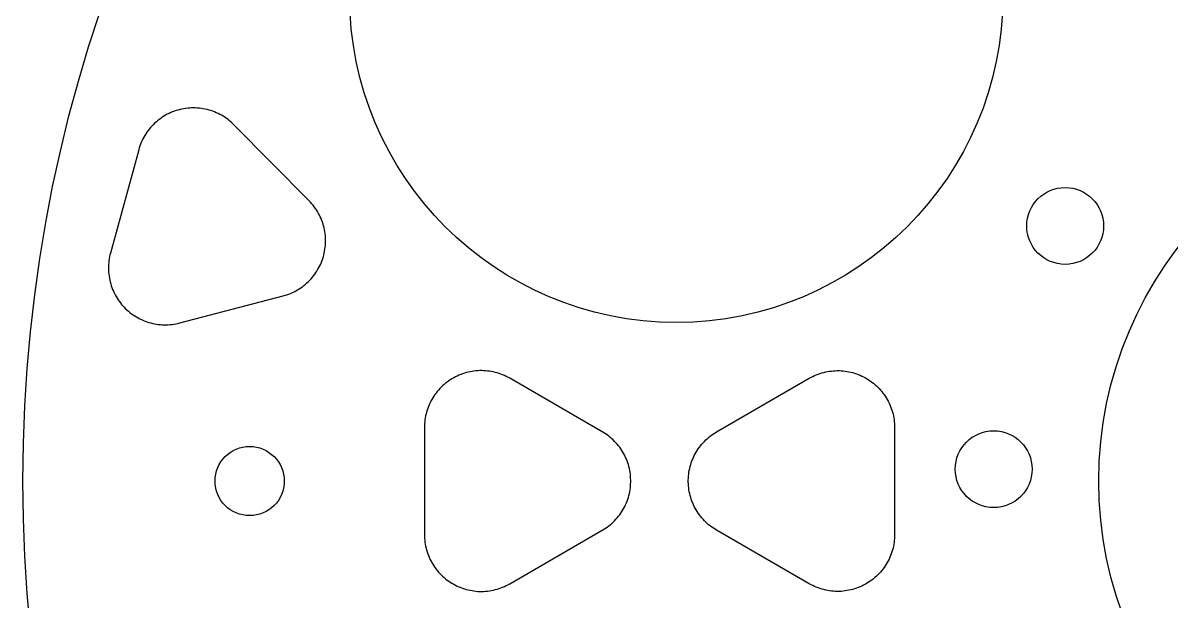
# Model space of a CAD drawing. Extents: x -4303 to -3459, y 4203 to 4583.
# Drawn here: x -4303.4 to -4154, y 4377 to 4452.2 of the extents above; entities that cross this region are included whole.
import ezdxf

# ---------------------------------------------------------------- set-up
doc = ezdxf.new("R2010")
doc.units = 0
doc.layers.add('DEFAULT', color=7, linetype='CONTINUOUS')

msp = doc.modelspace()

# ---------------------------------------------------------------- linework, layer by layer
at = {"layer": 'DEFAULT'}
for p, q in [((-4284.83, 4440.22), (-4285.05, 4440.09)), ((-4284.61, 4440.34), (-4284.83, 4440.22)), ((-4284.38, 4440.46), (-4284.61, 4440.34)), ((-4284.15, 4440.56), (-4284.38, 4440.46)), ((-4283.92, 4440.66), (-4284.15, 4440.56)), ((-4283.68, 4440.75), (-4283.92, 4440.66)), ((-4283.44, 4440.83), (-4283.68, 4440.75)), ((-4283.19, 4440.9), (-4283.44, 4440.83)), ((-4282.95, 4440.97), (-4283.19, 4440.9)), ((-4282.7, 4441.02), (-4282.95, 4440.97)), ((-4282.45, 4441.07), (-4282.7, 4441.02)), ((-4282.2, 4441.11), (-4282.45, 4441.07)), ((-4281.95, 4441.14), (-4282.2, 4441.11)), ((-4281.69, 4441.16), (-4281.95, 4441.14)), ((-4281.44, 4441.17), (-4281.69, 4441.16)), ((-4281.19, 4441.18), (-4281.44, 4441.17)), ((-4280.93, 4441.17), (-4281.19, 4441.18)), ((-4280.68, 4441.16), (-4280.93, 4441.17)), ((-4280.43, 4441.14), (-4280.68, 4441.16)), ((-4280.17, 4441.11), (-4280.43, 4441.14)), ((-4279.92, 4441.07), (-4280.17, 4441.11)), ((-4279.67, 4441.02), (-4279.92, 4441.07)), ((-4279.43, 4440.96), (-4279.67, 4441.02)), ((-4279.18, 4440.9), (-4279.43, 4440.96)), ((-4278.94, 4440.82), (-4279.18, 4440.9)), ((-4278.7, 4440.74), (-4278.94, 4440.82)), ((-4278.46, 4440.65), (-4278.7, 4440.74)), ((-4278.23, 4440.55), (-4278.46, 4440.65)), ((-4277.99, 4440.45), (-4278.23, 4440.55)), ((-4277.77, 4440.33), (-4277.99, 4440.45)), ((-4277.54, 4440.21), (-4277.77, 4440.33)), ((-4277.33, 4440.08), (-4277.54, 4440.21)), ((-4286.62, 4438.81), (-4286.79, 4438.62)), ((-4286.44, 4438.99), (-4286.62, 4438.81)), ((-4286.26, 4439.17), (-4286.44, 4438.99)), ((-4286.07, 4439.34), (-4286.26, 4439.17)), ((-4285.88, 4439.5), (-4286.07, 4439.34)), ((-4285.68, 4439.66), (-4285.88, 4439.5)), ((-4285.47, 4439.81), (-4285.68, 4439.66)), ((-4285.27, 4439.96), (-4285.47, 4439.81)), ((-4285.05, 4440.09), (-4285.27, 4439.96)), ((-4277.11, 4439.95), (-4277.33, 4440.08)), ((-4276.9, 4439.8), (-4277.11, 4439.95)), ((-4276.7, 4439.65), (-4276.9, 4439.8)), ((-4276.5, 4439.5), (-4276.7, 4439.65)), ((-4276.31, 4439.33), (-4276.5, 4439.5)), ((-4276.12, 4439.16), (-4276.31, 4439.33)), ((-4275.94, 4438.98), (-4276.12, 4439.16)), ((-4266.14, 4429.09), (-4275.94, 4438.98)), ((-4287.66, 4437.37), (-4287.78, 4437.15)), ((-4287.53, 4437.59), (-4287.66, 4437.37)), ((-4287.4, 4437.81), (-4287.53, 4437.59)), ((-4287.26, 4438.02), (-4287.4, 4437.81)), ((-4287.11, 4438.23), (-4287.26, 4438.02)), ((-4286.95, 4438.43), (-4287.11, 4438.23)), ((-4286.79, 4438.62), (-4286.95, 4438.43)), ((-4288.33, 4435.73), (-4292, 4422.3)), ((-4288.26, 4435.98), (-4288.33, 4435.73)), ((-4288.18, 4436.22), (-4288.26, 4435.98)), ((-4288.09, 4436.46), (-4288.18, 4436.22)), ((-4288, 4436.69), (-4288.09, 4436.46)), ((-4287.89, 4436.92), (-4288, 4436.69)), ((-4287.78, 4437.15), (-4287.89, 4436.92)), ((-4265.97, 4428.9), (-4266.14, 4429.09)), ((-4265.8, 4428.71), (-4265.97, 4428.9)), ((-4265.64, 4428.52), (-4265.8, 4428.71)), ((-4265.48, 4428.32), (-4265.64, 4428.52)), ((-4265.33, 4428.11), (-4265.48, 4428.32)), ((-4265.19, 4427.9), (-4265.33, 4428.11)), ((-4265.06, 4427.68), (-4265.19, 4427.9)), ((-4264.93, 4427.46), (-4265.06, 4427.68)), ((-4264.81, 4427.24), (-4264.93, 4427.46)), ((-4264.7, 4427.01), (-4264.81, 4427.24)), ((-4264.6, 4426.78), (-4264.7, 4427.01)), ((-4264.5, 4426.54), (-4264.6, 4426.78)), ((-4264.41, 4426.31), (-4264.5, 4426.54)), ((-4264.33, 4426.06), (-4264.41, 4426.31)), ((-4264.26, 4425.82), (-4264.33, 4426.06)), ((-4264.2, 4425.57), (-4264.26, 4425.82)), ((-4264.15, 4425.33), (-4264.2, 4425.57)), ((-4264.1, 4425.08), (-4264.15, 4425.33)), ((-4264.07, 4424.82), (-4264.1, 4425.08)), ((-4264.04, 4424.57), (-4264.07, 4424.82)), ((-4264.02, 4424.32), (-4264.04, 4424.57)), ((-4264.01, 4424.07), (-4264.02, 4424.32)), ((-4264.01, 4423.81), (-4264.01, 4424.07)), ((-4264.01, 4423.56), (-4264.01, 4423.81)), ((-4292, 4422.3), (-4292.07, 4422.06)), ((-4264.24, 4422.05), (-4264.18, 4422.3)), ((-4264.18, 4422.3), (-4264.13, 4422.55)), ((-4264.13, 4422.55), (-4264.09, 4422.8)), ((-4264.09, 4422.8), (-4264.05, 4423.05)), ((-4264.05, 4423.05), (-4264.03, 4423.3)), ((-4264.03, 4423.3), (-4264.01, 4423.56)), ((-4292.25, 4420.8), (-4292.26, 4420.55)), ((-4292.23, 4421.06), (-4292.25, 4420.8)), ((-4292.2, 4421.31), (-4292.23, 4421.06)), ((-4292.17, 4421.56), (-4292.2, 4421.31)), ((-4292.12, 4421.81), (-4292.17, 4421.56)), ((-4292.07, 4422.06), (-4292.12, 4421.81)), ((-4264.76, 4420.63), (-4264.65, 4420.86)), ((-4264.65, 4420.86), (-4264.55, 4421.09)), ((-4264.55, 4421.09), (-4264.46, 4421.33)), ((-4264.46, 4421.33), (-4264.38, 4421.57)), ((-4264.38, 4421.57), (-4264.3, 4421.81)), ((-4264.3, 4421.81), (-4264.24, 4422.05)), ((-4292.26, 4420.55), (-4292.27, 4420.3)), ((-4292.27, 4420.3), (-4292.26, 4420.04)), ((-4292.26, 4420.04), (-4292.25, 4419.79)), ((-4292.25, 4419.79), (-4292.22, 4419.53)), ((-4292.22, 4419.53), (-4292.19, 4419.28)), ((-4292.19, 4419.28), (-4292.15, 4419.03)), ((-4265.73, 4419.14), (-4265.57, 4419.34)), ((-4265.57, 4419.34), (-4265.42, 4419.54)), ((-4265.42, 4419.54), (-4265.27, 4419.75)), ((-4265.27, 4419.75), (-4265.13, 4419.96)), ((-4265.13, 4419.96), (-4265, 4420.18)), ((-4265, 4420.18), (-4264.88, 4420.4)), ((-4264.88, 4420.4), (-4264.76, 4420.63)), ((-4292.15, 4419.03), (-4292.1, 4418.78)), ((-4292.1, 4418.78), (-4292.04, 4418.54)), ((-4292.04, 4418.54), (-4291.97, 4418.29)), ((-4291.97, 4418.29), (-4291.9, 4418.05)), ((-4291.9, 4418.05), (-4291.82, 4417.81)), ((-4291.82, 4417.81), (-4291.73, 4417.57)), ((-4267.44, 4417.64), (-4267.23, 4417.78)), ((-4267.23, 4417.78), (-4267.02, 4417.92)), ((-4267.02, 4417.92), (-4266.82, 4418.08)), ((-4266.82, 4418.08), (-4266.62, 4418.24)), ((-4266.62, 4418.24), (-4266.43, 4418.41)), ((-4266.43, 4418.41), (-4266.25, 4418.58)), ((-4266.25, 4418.58), (-4266.07, 4418.76)), ((-4266.07, 4418.76), (-4265.89, 4418.95)), ((-4265.89, 4418.95), (-4265.73, 4419.14)), ((-4291.73, 4417.57), (-4291.63, 4417.34)), ((-4291.63, 4417.34), (-4291.52, 4417.11)), ((-4291.52, 4417.11), (-4291.4, 4416.88)), ((-4291.4, 4416.88), (-4291.28, 4416.66)), ((-4291.28, 4416.66), (-4291.15, 4416.44)), ((-4291.15, 4416.44), (-4291.01, 4416.23)), ((-4282.99, 4413.2), (-4269.53, 4416.73)), ((-4269.53, 4416.73), (-4269.28, 4416.8)), ((-4269.28, 4416.8), (-4269.04, 4416.87)), ((-4269.04, 4416.87), (-4268.8, 4416.96)), ((-4268.8, 4416.96), (-4268.56, 4417.05)), ((-4268.56, 4417.05), (-4268.33, 4417.15)), ((-4268.33, 4417.15), (-4268.1, 4417.26)), ((-4268.1, 4417.26), (-4267.88, 4417.38)), ((-4267.88, 4417.38), (-4267.66, 4417.5)), ((-4267.66, 4417.5), (-4267.44, 4417.64)), ((-4291.01, 4416.23), (-4290.87, 4416.02)), ((-4290.87, 4416.02), (-4290.71, 4415.82)), ((-4290.71, 4415.82), (-4290.56, 4415.62)), ((-4290.56, 4415.62), (-4290.39, 4415.43)), ((-4290.39, 4415.43), (-4290.22, 4415.24)), ((-4290.22, 4415.24), (-4290.04, 4415.06)), ((-4290.04, 4415.06), (-4289.85, 4414.88)), ((-4289.85, 4414.88), (-4289.66, 4414.72)), ((-4289.66, 4414.72), (-4289.47, 4414.56)), ((-4289.47, 4414.56), (-4289.27, 4414.4)), ((-4289.27, 4414.4), (-4289.06, 4414.25)), ((-4289.06, 4414.25), (-4288.85, 4414.11)), ((-4288.85, 4414.11), (-4288.63, 4413.98)), ((-4288.63, 4413.98), (-4288.41, 4413.86)), ((-4288.41, 4413.86), (-4288.18, 4413.74)), ((-4288.18, 4413.74), (-4287.96, 4413.63)), ((-4287.96, 4413.63), (-4287.72, 4413.53)), ((-4287.72, 4413.53), (-4287.49, 4413.43)), ((-4287.49, 4413.43), (-4287.25, 4413.35)), ((-4287.25, 4413.35), (-4287.01, 4413.27)), ((-4287.01, 4413.27), (-4286.76, 4413.2)), ((-4286.76, 4413.2), (-4286.51, 4413.14)), ((-4286.51, 4413.14), (-4286.27, 4413.09)), ((-4286.27, 4413.09), (-4286.02, 4413.04)), ((-4286.02, 4413.04), (-4285.76, 4413.01)), ((-4285.76, 4413.01), (-4285.51, 4412.98)), ((-4285.51, 4412.98), (-4285.26, 4412.96)), ((-4285.26, 4412.96), (-4285, 4412.96)), ((-4285, 4412.96), (-4284.75, 4412.95)), ((-4284.75, 4412.95), (-4284.5, 4412.96)), ((-4284.5, 4412.96), (-4284.24, 4412.98)), ((-4284.24, 4412.98), (-4283.99, 4413.01)), ((-4283.99, 4413.01), (-4283.74, 4413.04)), ((-4283.74, 4413.04), (-4283.49, 4413.08)), ((-4283.49, 4413.08), (-4283.24, 4413.14)), ((-4283.24, 4413.14), (-4282.99, 4413.2)), ((-4247.78, 4405.81), (-4247.99, 4405.67)), ((-4247.56, 4405.94), (-4247.78, 4405.81)), ((-4247.34, 4406.07), (-4247.56, 4405.94)), ((-4247.12, 4406.19), (-4247.34, 4406.07)), ((-4246.89, 4406.3), (-4247.12, 4406.19)), ((-4246.66, 4406.4), (-4246.89, 4406.3)), ((-4246.42, 4406.5), (-4246.66, 4406.4)), ((-4246.18, 4406.59), (-4246.42, 4406.5)), ((-4245.94, 4406.67), (-4246.18, 4406.59)), ((-4245.7, 4406.74), (-4245.94, 4406.67)), ((-4245.45, 4406.8), (-4245.7, 4406.74)), ((-4245.2, 4406.85), (-4245.45, 4406.8)), ((-4244.95, 4406.9), (-4245.2, 4406.85)), ((-4244.7, 4406.94), (-4244.95, 4406.9)), ((-4244.45, 4406.97), (-4244.7, 4406.94)), ((-4244.2, 4406.98), (-4244.45, 4406.97)), ((-4243.94, 4407), (-4244.2, 4406.98)), ((-4243.69, 4407), (-4243.94, 4407)), ((-4243.44, 4406.99), (-4243.69, 4407)), ((-4243.18, 4406.98), (-4243.44, 4406.99)), ((-4242.93, 4406.95), (-4243.18, 4406.98)), ((-4242.68, 4406.92), (-4242.93, 4406.95)), ((-4242.43, 4406.88), (-4242.68, 4406.92)), ((-4242.18, 4406.83), (-4242.43, 4406.88)), ((-4241.93, 4406.77), (-4242.18, 4406.83)), ((-4241.69, 4406.7), (-4241.93, 4406.77)), ((-4241.44, 4406.63), (-4241.69, 4406.7)), ((-4241.2, 4406.54), (-4241.44, 4406.63)), ((-4240.97, 4406.45), (-4241.2, 4406.54)), ((-4240.73, 4406.35), (-4240.97, 4406.45)), ((-4240.5, 4406.25), (-4240.73, 4406.35)), ((-4240.28, 4406.13), (-4240.5, 4406.25)), ((-4240.05, 4406.01), (-4240.28, 4406.13)), ((-4228, 4399.05), (-4240.05, 4406.01)), ((-4213.12, 4399.05), (-4201.06, 4406.01)), ((-4201.06, 4406.01), (-4200.84, 4406.13)), ((-4200.84, 4406.13), (-4200.61, 4406.25)), ((-4200.61, 4406.25), (-4200.38, 4406.35)), ((-4200.38, 4406.35), (-4200.15, 4406.45)), ((-4200.15, 4406.45), (-4199.91, 4406.54)), ((-4199.91, 4406.54), (-4199.67, 4406.63)), ((-4199.67, 4406.63), (-4199.43, 4406.7)), ((-4199.43, 4406.7), (-4199.18, 4406.77)), ((-4199.18, 4406.77), (-4198.93, 4406.83)), ((-4198.93, 4406.83), (-4198.69, 4406.88)), ((-4198.69, 4406.88), (-4198.44, 4406.92)), ((-4198.44, 4406.92), (-4198.18, 4406.95)), ((-4198.18, 4406.95), (-4197.93, 4406.98)), ((-4197.93, 4406.98), (-4197.68, 4406.99)), ((-4197.68, 4406.99), (-4197.42, 4407)), ((-4197.42, 4407), (-4197.17, 4407)), ((-4197.17, 4407), (-4196.92, 4406.98)), ((-4196.92, 4406.98), (-4196.66, 4406.97)), ((-4196.66, 4406.97), (-4196.41, 4406.94)), ((-4196.41, 4406.94), (-4196.16, 4406.9)), ((-4196.16, 4406.9), (-4195.91, 4406.85)), ((-4195.91, 4406.85), (-4195.66, 4406.8)), ((-4195.66, 4406.8), (-4195.41, 4406.74)), ((-4195.41, 4406.74), (-4195.17, 4406.67)), ((-4195.17, 4406.67), (-4194.93, 4406.59)), ((-4194.93, 4406.59), (-4194.69, 4406.5)), ((-4194.69, 4406.5), (-4194.46, 4406.4)), ((-4194.46, 4406.4), (-4194.22, 4406.3)), ((-4194.22, 4406.3), (-4194, 4406.19)), ((-4194, 4406.19), (-4193.77, 4406.07)), ((-4193.77, 4406.07), (-4193.55, 4405.94)), ((-4193.55, 4405.94), (-4193.34, 4405.81)), ((-4193.34, 4405.81), (-4193.13, 4405.67)), ((-4249.31, 4404.48), (-4249.47, 4404.29)), ((-4249.14, 4404.67), (-4249.31, 4404.48)), ((-4248.96, 4404.85), (-4249.14, 4404.67)), ((-4248.78, 4405.03), (-4248.96, 4404.85)), ((-4248.59, 4405.2), (-4248.78, 4405.03)), ((-4248.39, 4405.36), (-4248.59, 4405.2)), ((-4248.19, 4405.52), (-4248.39, 4405.36)), ((-4247.99, 4405.67), (-4248.19, 4405.52)), ((-4193.13, 4405.67), (-4192.92, 4405.52)), ((-4192.92, 4405.52), (-4192.72, 4405.36)), ((-4192.72, 4405.36), (-4192.52, 4405.2)), ((-4192.52, 4405.2), (-4192.33, 4405.03)), ((-4192.33, 4405.03), (-4192.15, 4404.85)), ((-4192.15, 4404.85), (-4191.97, 4404.67)), ((-4191.97, 4404.67), (-4191.8, 4404.48)), ((-4191.8, 4404.48), (-4191.64, 4404.29)), ((-4250.31, 4403.02), (-4250.43, 4402.79)), ((-4250.19, 4403.24), (-4250.31, 4403.02)), ((-4250.06, 4403.46), (-4250.19, 4403.24)), ((-4249.93, 4403.68), (-4250.06, 4403.46)), ((-4249.78, 4403.89), (-4249.93, 4403.68)), ((-4249.63, 4404.09), (-4249.78, 4403.89)), ((-4249.47, 4404.29), (-4249.63, 4404.09)), ((-4191.64, 4404.29), (-4191.48, 4404.09)), ((-4191.48, 4404.09), (-4191.33, 4403.89)), ((-4191.33, 4403.89), (-4191.19, 4403.68)), ((-4191.19, 4403.68), (-4191.05, 4403.46)), ((-4191.05, 4403.46), (-4190.92, 4403.24)), ((-4190.92, 4403.24), (-4190.8, 4403.02)), ((-4190.8, 4403.02), (-4190.69, 4402.79)), ((-4250.94, 4401.36), (-4250.99, 4401.11)), ((-4250.87, 4401.61), (-4250.94, 4401.36)), ((-4250.8, 4401.85), (-4250.87, 4401.61)), ((-4250.72, 4402.09), (-4250.8, 4401.85)), ((-4250.63, 4402.33), (-4250.72, 4402.09)), ((-4250.53, 4402.56), (-4250.63, 4402.33)), ((-4250.43, 4402.79), (-4250.53, 4402.56)), ((-4190.69, 4402.79), (-4190.58, 4402.56)), ((-4190.58, 4402.56), (-4190.48, 4402.33)), ((-4190.48, 4402.33), (-4190.39, 4402.09)), ((-4190.39, 4402.09), (-4190.31, 4401.85)), ((-4190.31, 4401.85), (-4190.24, 4401.61)), ((-4190.24, 4401.61), (-4190.17, 4401.36)), ((-4190.17, 4401.36), (-4190.12, 4401.11)), ((-4251.13, 4400.11), (-4251.15, 4399.85)), ((-4251.15, 4399.85), (-4251.15, 4399.6)), ((-4251.11, 4400.36), (-4251.13, 4400.11)), ((-4251.08, 4400.61), (-4251.11, 4400.36)), ((-4251.04, 4400.86), (-4251.08, 4400.61)), ((-4250.99, 4401.11), (-4251.04, 4400.86)), ((-4190.12, 4401.11), (-4190.07, 4400.86)), ((-4190.07, 4400.86), (-4190.03, 4400.61)), ((-4190.03, 4400.61), (-4190, 4400.36)), ((-4190, 4400.36), (-4189.98, 4400.11)), ((-4189.98, 4400.11), (-4189.97, 4399.85)), ((-4189.97, 4399.85), (-4189.96, 4399.6)), ((-4251.15, 4399.6), (-4251.15, 4385.68)), ((-4227.78, 4398.92), (-4228, 4399.05)), ((-4227.57, 4398.78), (-4227.78, 4398.92)), ((-4227.36, 4398.63), (-4227.57, 4398.78)), ((-4227.15, 4398.48), (-4227.36, 4398.63)), ((-4226.96, 4398.32), (-4227.15, 4398.48)), ((-4214.16, 4398.32), (-4213.96, 4398.48)), ((-4213.96, 4398.48), (-4213.75, 4398.63)), ((-4213.75, 4398.63), (-4213.55, 4398.78)), ((-4213.55, 4398.78), (-4213.33, 4398.92)), ((-4213.33, 4398.92), (-4213.12, 4399.05)), ((-4189.96, 4399.6), (-4189.96, 4385.68)), ((-4226.76, 4398.15), (-4226.96, 4398.32)), ((-4226.58, 4397.98), (-4226.76, 4398.15)), ((-4226.4, 4397.8), (-4226.58, 4397.98)), ((-4226.22, 4397.62), (-4226.4, 4397.8)), ((-4226.06, 4397.43), (-4226.22, 4397.62)), ((-4225.9, 4397.23), (-4226.06, 4397.43)), ((-4225.74, 4397.03), (-4225.9, 4397.23)), ((-4225.59, 4396.82), (-4225.74, 4397.03)), ((-4215.52, 4396.82), (-4215.37, 4397.03)), ((-4215.37, 4397.03), (-4215.22, 4397.23)), ((-4215.22, 4397.23), (-4215.06, 4397.43)), ((-4215.06, 4397.43), (-4214.89, 4397.62)), ((-4214.89, 4397.62), (-4214.71, 4397.8)), ((-4214.71, 4397.8), (-4214.53, 4397.98)), ((-4214.53, 4397.98), (-4214.35, 4398.15)), ((-4214.35, 4398.15), (-4214.16, 4398.32)), ((-4225.45, 4396.61), (-4225.59, 4396.82)), ((-4225.32, 4396.39), (-4225.45, 4396.61)), ((-4225.2, 4396.17), (-4225.32, 4396.39)), ((-4225.08, 4395.95), (-4225.2, 4396.17)), ((-4224.97, 4395.72), (-4225.08, 4395.95)), ((-4224.87, 4395.49), (-4224.97, 4395.72)), ((-4224.77, 4395.25), (-4224.87, 4395.49)), ((-4216.34, 4395.25), (-4216.24, 4395.49)), ((-4216.24, 4395.49), (-4216.14, 4395.72)), ((-4216.14, 4395.72), (-4216.03, 4395.95)), ((-4216.03, 4395.95), (-4215.92, 4396.17)), ((-4215.92, 4396.17), (-4215.79, 4396.39)), ((-4215.79, 4396.39), (-4215.66, 4396.61)), ((-4215.66, 4396.61), (-4215.52, 4396.82)), ((-4224.69, 4395.01), (-4224.77, 4395.25)), ((-4224.61, 4394.77), (-4224.69, 4395.01)), ((-4224.54, 4394.52), (-4224.61, 4394.77)), ((-4224.48, 4394.28), (-4224.54, 4394.52)), ((-4224.43, 4394.03), (-4224.48, 4394.28)), ((-4224.39, 4393.78), (-4224.43, 4394.03)), ((-4216.73, 4393.78), (-4216.68, 4394.03)), ((-4216.68, 4394.03), (-4216.63, 4394.28)), ((-4216.63, 4394.28), (-4216.57, 4394.52)), ((-4216.57, 4394.52), (-4216.5, 4394.77)), ((-4216.5, 4394.77), (-4216.42, 4395.01)), ((-4216.42, 4395.01), (-4216.34, 4395.25)), ((-4224.35, 4393.53), (-4224.39, 4393.78)), ((-4224.33, 4393.27), (-4224.35, 4393.53)), ((-4224.31, 4393.02), (-4224.33, 4393.27)), ((-4224.3, 4392.77), (-4224.31, 4393.02)), ((-4224.31, 4392.26), (-4224.3, 4392.51)), ((-4224.3, 4392.51), (-4224.3, 4392.77)), ((-4216.81, 4392.77), (-4216.8, 4393.02)), ((-4216.81, 4392.51), (-4216.81, 4392.77)), ((-4216.8, 4392.26), (-4216.81, 4392.51)), ((-4216.8, 4393.02), (-4216.79, 4393.27)), ((-4216.79, 4393.27), (-4216.76, 4393.53)), ((-4216.76, 4393.53), (-4216.73, 4393.78)), ((-4224.54, 4390.76), (-4224.48, 4391)), ((-4224.48, 4391), (-4224.43, 4391.25)), ((-4224.43, 4391.25), (-4224.39, 4391.5)), ((-4224.39, 4391.5), (-4224.35, 4391.75)), ((-4224.35, 4391.75), (-4224.33, 4392.01)), ((-4224.33, 4392.01), (-4224.31, 4392.26)), ((-4216.79, 4392.01), (-4216.8, 4392.26)), ((-4216.76, 4391.75), (-4216.79, 4392.01)), ((-4216.73, 4391.5), (-4216.76, 4391.75)), ((-4216.68, 4391.25), (-4216.73, 4391.5)), ((-4216.63, 4391), (-4216.68, 4391.25)), ((-4216.57, 4390.76), (-4216.63, 4391)), ((-4225.08, 4389.33), (-4224.97, 4389.56)), ((-4224.97, 4389.56), (-4224.87, 4389.79)), ((-4224.87, 4389.79), (-4224.77, 4390.03)), ((-4224.77, 4390.03), (-4224.69, 4390.27)), ((-4224.69, 4390.27), (-4224.61, 4390.51)), ((-4224.61, 4390.51), (-4224.54, 4390.76)), ((-4216.5, 4390.51), (-4216.57, 4390.76)), ((-4216.42, 4390.27), (-4216.5, 4390.51)), ((-4216.34, 4390.03), (-4216.42, 4390.27)), ((-4216.24, 4389.79), (-4216.34, 4390.03)), ((-4216.14, 4389.56), (-4216.24, 4389.79)), ((-4216.03, 4389.33), (-4216.14, 4389.56)), ((-4226.06, 4387.85), (-4225.9, 4388.05)), ((-4225.9, 4388.05), (-4225.74, 4388.25)), ((-4225.74, 4388.25), (-4225.59, 4388.46)), ((-4225.59, 4388.46), (-4225.45, 4388.67)), ((-4225.45, 4388.67), (-4225.32, 4388.89)), ((-4225.32, 4388.89), (-4225.2, 4389.11)), ((-4225.2, 4389.11), (-4225.08, 4389.33)), ((-4215.92, 4389.11), (-4216.03, 4389.33)), ((-4215.79, 4388.89), (-4215.92, 4389.11)), ((-4215.66, 4388.67), (-4215.79, 4388.89)), ((-4215.52, 4388.46), (-4215.66, 4388.67)), ((-4215.37, 4388.25), (-4215.52, 4388.46)), ((-4215.22, 4388.05), (-4215.37, 4388.25)), ((-4215.06, 4387.85), (-4215.22, 4388.05)), ((-4227.78, 4386.36), (-4227.57, 4386.5)), ((-4227.57, 4386.5), (-4227.36, 4386.65)), ((-4227.36, 4386.65), (-4227.15, 4386.8)), ((-4227.15, 4386.8), (-4226.96, 4386.96)), ((-4226.96, 4386.96), (-4226.76, 4387.13)), ((-4226.76, 4387.13), (-4226.58, 4387.3)), ((-4226.58, 4387.3), (-4226.4, 4387.48)), ((-4226.4, 4387.48), (-4226.22, 4387.66)), ((-4226.22, 4387.66), (-4226.06, 4387.85)), ((-4214.89, 4387.66), (-4215.06, 4387.85)), ((-4214.71, 4387.48), (-4214.89, 4387.66)), ((-4214.53, 4387.3), (-4214.71, 4387.48)), ((-4214.35, 4387.13), (-4214.53, 4387.3)), ((-4214.16, 4386.96), (-4214.35, 4387.13)), ((-4213.96, 4386.8), (-4214.16, 4386.96)), ((-4213.75, 4386.65), (-4213.96, 4386.8)), ((-4213.55, 4386.5), (-4213.75, 4386.65)), ((-4213.33, 4386.36), (-4213.55, 4386.5)), ((-4251.15, 4385.68), (-4251.15, 4385.42)), ((-4251.15, 4385.42), (-4251.13, 4385.17)), ((-4251.13, 4385.17), (-4251.11, 4384.92)), ((-4251.11, 4384.92), (-4251.08, 4384.67)), ((-4240.05, 4379.27), (-4228, 4386.23)), ((-4228, 4386.23), (-4227.78, 4386.36)), ((-4213.12, 4386.23), (-4213.33, 4386.36)), ((-4201.06, 4379.27), (-4213.12, 4386.23)), ((-4190, 4384.92), (-4190.03, 4384.67)), ((-4189.98, 4385.17), (-4190, 4384.92)), ((-4189.97, 4385.42), (-4189.98, 4385.17)), ((-4189.96, 4385.68), (-4189.97, 4385.42)), ((-4251.08, 4384.67), (-4251.04, 4384.41)), ((-4251.04, 4384.41), (-4250.99, 4384.17)), ((-4250.99, 4384.17), (-4250.94, 4383.92)), ((-4250.94, 4383.92), (-4250.87, 4383.67)), ((-4250.87, 4383.67), (-4250.8, 4383.43)), ((-4250.8, 4383.43), (-4250.72, 4383.19)), ((-4190.31, 4383.43), (-4190.39, 4383.19)), ((-4190.24, 4383.67), (-4190.31, 4383.43)), ((-4190.17, 4383.92), (-4190.24, 4383.67)), ((-4190.12, 4384.17), (-4190.17, 4383.92)), ((-4190.07, 4384.41), (-4190.12, 4384.17)), ((-4190.03, 4384.67), (-4190.07, 4384.41)), ((-4250.72, 4383.19), (-4250.63, 4382.95)), ((-4250.63, 4382.95), (-4250.53, 4382.72)), ((-4250.53, 4382.72), (-4250.43, 4382.49)), ((-4250.43, 4382.49), (-4250.31, 4382.26)), ((-4250.31, 4382.26), (-4250.19, 4382.04)), ((-4250.19, 4382.04), (-4250.06, 4381.82)), ((-4190.92, 4382.04), (-4191.05, 4381.82)), ((-4190.8, 4382.26), (-4190.92, 4382.04)), ((-4190.69, 4382.49), (-4190.8, 4382.26)), ((-4190.58, 4382.72), (-4190.69, 4382.49)), ((-4190.48, 4382.95), (-4190.58, 4382.72)), ((-4190.39, 4383.19), (-4190.48, 4382.95)), ((-4250.06, 4381.82), (-4249.93, 4381.6)), ((-4249.93, 4381.6), (-4249.78, 4381.39)), ((-4249.78, 4381.39), (-4249.63, 4381.19)), ((-4249.63, 4381.19), (-4249.47, 4380.99)), ((-4249.47, 4380.99), (-4249.31, 4380.8)), ((-4249.31, 4380.8), (-4249.14, 4380.61)), ((-4249.14, 4380.61), (-4248.96, 4380.43)), ((-4248.96, 4380.43), (-4248.78, 4380.25)), ((-4192.15, 4380.43), (-4192.33, 4380.25)), ((-4191.97, 4380.61), (-4192.15, 4380.43)), ((-4191.8, 4380.8), (-4191.97, 4380.61)), ((-4191.64, 4380.99), (-4191.8, 4380.8)), ((-4191.48, 4381.19), (-4191.64, 4380.99)), ((-4191.33, 4381.39), (-4191.48, 4381.19)), ((-4191.19, 4381.6), (-4191.33, 4381.39)), ((-4191.05, 4381.82), (-4191.19, 4381.6)), ((-4248.78, 4380.25), (-4248.59, 4380.08)), ((-4248.59, 4380.08), (-4248.39, 4379.92)), ((-4248.39, 4379.92), (-4248.19, 4379.76)), ((-4248.19, 4379.76), (-4247.99, 4379.61)), ((-4247.99, 4379.61), (-4247.78, 4379.47)), ((-4247.78, 4379.47), (-4247.56, 4379.34)), ((-4247.56, 4379.34), (-4247.34, 4379.21)), ((-4247.34, 4379.21), (-4247.12, 4379.09)), ((-4247.12, 4379.09), (-4246.89, 4378.98)), ((-4246.89, 4378.98), (-4246.66, 4378.88)), ((-4240.97, 4378.83), (-4240.73, 4378.93)), ((-4240.73, 4378.93), (-4240.5, 4379.03)), ((-4240.5, 4379.03), (-4240.28, 4379.15)), ((-4240.28, 4379.15), (-4240.05, 4379.27)), ((-4200.84, 4379.15), (-4201.06, 4379.27)), ((-4200.61, 4379.03), (-4200.84, 4379.15)), ((-4200.38, 4378.93), (-4200.61, 4379.03)), ((-4200.15, 4378.83), (-4200.38, 4378.93)), ((-4194.22, 4378.98), (-4194.46, 4378.88)), ((-4194, 4379.09), (-4194.22, 4378.98)), ((-4193.77, 4379.21), (-4194, 4379.09)), ((-4193.55, 4379.34), (-4193.77, 4379.21)), ((-4193.34, 4379.47), (-4193.55, 4379.34)), ((-4193.13, 4379.61), (-4193.34, 4379.47)), ((-4192.92, 4379.76), (-4193.13, 4379.61)), ((-4192.72, 4379.92), (-4192.92, 4379.76)), ((-4192.52, 4380.08), (-4192.72, 4379.92)), ((-4192.33, 4380.25), (-4192.52, 4380.08)), ((-4246.66, 4378.88), (-4246.42, 4378.78)), ((-4246.42, 4378.78), (-4246.18, 4378.69)), ((-4246.18, 4378.69), (-4245.94, 4378.61)), ((-4245.94, 4378.61), (-4245.7, 4378.54)), ((-4245.7, 4378.54), (-4245.45, 4378.48)), ((-4245.45, 4378.48), (-4245.2, 4378.43)), ((-4245.2, 4378.43), (-4244.95, 4378.38)), ((-4244.95, 4378.38), (-4244.7, 4378.34)), ((-4244.7, 4378.34), (-4244.45, 4378.31)), ((-4244.45, 4378.31), (-4244.2, 4378.29)), ((-4244.2, 4378.29), (-4243.94, 4378.28)), ((-4243.94, 4378.28), (-4243.69, 4378.28)), ((-4243.69, 4378.28), (-4243.44, 4378.29)), ((-4243.44, 4378.29), (-4243.18, 4378.3)), ((-4243.18, 4378.3), (-4242.93, 4378.33)), ((-4242.93, 4378.33), (-4242.68, 4378.36)), ((-4242.68, 4378.36), (-4242.43, 4378.4)), ((-4242.43, 4378.4), (-4242.18, 4378.45)), ((-4242.18, 4378.45), (-4241.93, 4378.51)), ((-4241.93, 4378.51), (-4241.69, 4378.58)), ((-4241.69, 4378.58), (-4241.44, 4378.65)), ((-4241.44, 4378.65), (-4241.2, 4378.73)), ((-4241.2, 4378.73), (-4240.97, 4378.83)), ((-4199.91, 4378.73), (-4200.15, 4378.83)), ((-4199.67, 4378.65), (-4199.91, 4378.73)), ((-4199.43, 4378.58), (-4199.67, 4378.65)), ((-4199.18, 4378.51), (-4199.43, 4378.58)), ((-4198.93, 4378.45), (-4199.18, 4378.51)), ((-4198.69, 4378.4), (-4198.93, 4378.45)), ((-4198.44, 4378.36), (-4198.69, 4378.4)), ((-4198.18, 4378.33), (-4198.44, 4378.36)), ((-4197.93, 4378.3), (-4198.18, 4378.33)), ((-4197.68, 4378.29), (-4197.93, 4378.3)), ((-4197.42, 4378.28), (-4197.68, 4378.29)), ((-4197.17, 4378.28), (-4197.42, 4378.28)), ((-4196.92, 4378.29), (-4197.17, 4378.28)), ((-4196.66, 4378.31), (-4196.92, 4378.29)), ((-4196.41, 4378.34), (-4196.66, 4378.31)), ((-4196.16, 4378.38), (-4196.41, 4378.34)), ((-4195.91, 4378.43), (-4196.16, 4378.38)), ((-4195.66, 4378.48), (-4195.91, 4378.43)), ((-4195.41, 4378.54), (-4195.66, 4378.48)), ((-4195.17, 4378.61), (-4195.41, 4378.54)), ((-4194.93, 4378.69), (-4195.17, 4378.61)), ((-4194.69, 4378.78), (-4194.93, 4378.69)), ((-4194.46, 4378.88), (-4194.69, 4378.78))]:
    msp.add_line(p, q, dxfattribs=at)
for centre, radius in [((-4113.39, 4392.64), 190), ((-4218.38, 4455.77), 42.5), ((-4113.39, 4392.64), 50), ((-4167.77, 4425.82), 5), ((-4177.07, 4394.18), 5), ((-4273.89, 4392.64), 4.5)]:
    msp.add_circle(centre, radius, dxfattribs=at)

doc.saveas('drawing.dxf')
